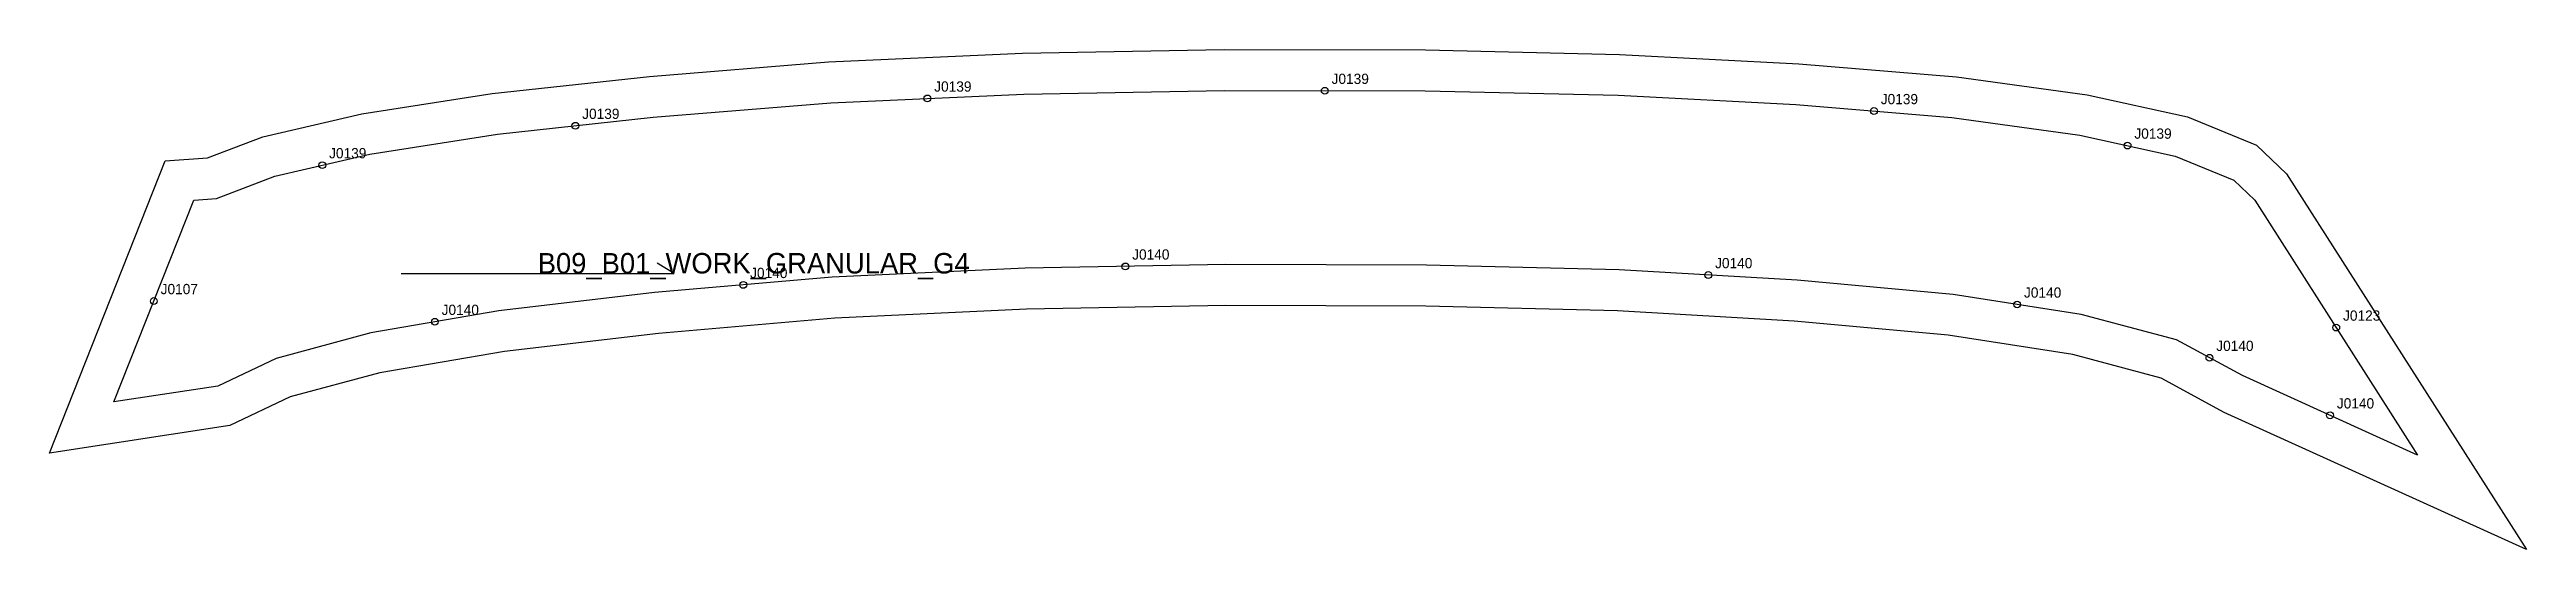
# Model space of a CAD drawing. Header units: millimetres. Extents: x -42 to 684, y -102 to 44.
import ezdxf

# ---------------------------------------------------------------- set-up
doc = ezdxf.new("R2010")
doc.units = ezdxf.units.MM
for name, color, linetype in [('CUT', 1, 'Continuous'), ('GRAIN', 3, 'Continuous'), ('LABEL', 7, 'Continuous'), ('NOTCH', 2, 'Continuous'), ('SEW', 5, 'Continuous')]:
    doc.layers.add(name, color=color, linetype=linetype)

msp = doc.modelspace()

# ---------------------------------------------------------------- linework, layer by layer
at = {"layer": 'CUT'}
msp.add_lwpolyline([(-8.38, 11.43), (4.03, 12.32), (20.25, 18.46), (49.29, 25.25), (87.48, 31.19), (133.58, 36.16), (186.07, 40.47), (243.01, 42.98), (302.12, 44.05), (361.2, 43.96), (418.09, 42.66), (470.61, 39.92), (516.84, 36.11), (555.18, 30.85), (584.58, 24.37), (604.82, 16.07), (613.66, 7.71), (683.99, -102.3), (595.39, -62.17), (576.91, -52.21), (550.95, -45.28), (514.42, -39.56), (469.26, -35.47), (417.5, -32.44), (361.25, -31.05), (302.66, -30.92), (244.12, -31.96), (187.98, -34.55), (136.29, -39.06), (91.11, -44.32), (54.52, -50.6), (28.29, -57.66), (10.57, -66.07), (-42.3, -74.16), (-8.38, 11.43)], close=True, dxfattribs=at)
at = {"layer": 'GRAIN'}
for p, q in [((60.85, -21.51), (140.85, -21.51)), ((140.85, -21.51), (135.85, -18.51))]:
    msp.add_line(p, q, dxfattribs=at)
at = {"layer": 'NOTCH'}
for centre in [(215.11, 29.74), (331.63, 32), (111.88, 21.75), (492.66, 26.06), (567.03, 15.95), (37.67, 10.21), (273.15, -19.44), (444.08, -21.97), (-11.72, -29.57), (161.13, -24.85), (70.67, -35.65), (534.66, -30.59), (628.22, -37.34), (591.04, -46.19), (626.4, -63.04)]:
    msp.add_circle(centre, 1, dxfattribs=at)
at = {"layer": 'SEW'}
msp.add_lwpolyline([(0, 0), (6.64, 0.48), (23.75, 6.96), (51.58, 13.46), (89.05, 19.29), (134.71, 24.22), (186.83, 28.49), (243.39, 30.98), (302.22, 32.05), (361.05, 31.96), (417.64, 30.67), (469.8, 27.94), (515.53, 24.18), (553.07, 19.03), (580.98, 12.88), (598.2, 5.82), (604.35, 0), (652.09, -74.67), (600.72, -51.41), (581.36, -40.98), (553.44, -33.53), (515.89, -27.64), (470.16, -23.5), (417.99, -20.45), (361.41, -19.05), (302.57, -18.92), (243.74, -19.97), (187.18, -22.58), (135.07, -27.12), (89.4, -32.43), (51.94, -38.87), (24.12, -46.36), (7.02, -54.47), (-23.44, -59.13)], close=True, dxfattribs=at)

# ---------------------------------------------------------------- texts
at = {"layer": 'LABEL'}
for s, height, p in [('J0139', 3, (333.63, 34)), ('J0139', 3, (217.11, 31.74)), ('J0139', 3, (494.66, 28.06)), ('J0139', 3, (113.88, 23.75)), ('J0139', 3, (39.67, 12.21)), ('J0139', 3, (569.03, 17.95)), ('J0140', 3, (275.15, -17.44)), ('B09_B01_WORK_GRANULAR_G4', 6, (100.85, -21.51)), ('J0140', 3, (163.13, -22.85)), ('J0140', 3, (446.08, -19.97)), ('J0107', 3, (-9.72, -27.57)), ('J0140', 3, (536.66, -28.59)), ('J0140', 3, (72.67, -33.65)), ('J0123', 3, (630.22, -35.34)), ('J0140', 3, (593.04, -44.19)), ('J0140', 3, (628.4, -61.04))]:
    msp.add_text(s, height=height, dxfattribs=at).set_placement(p)

doc.saveas('drawing.dxf')
